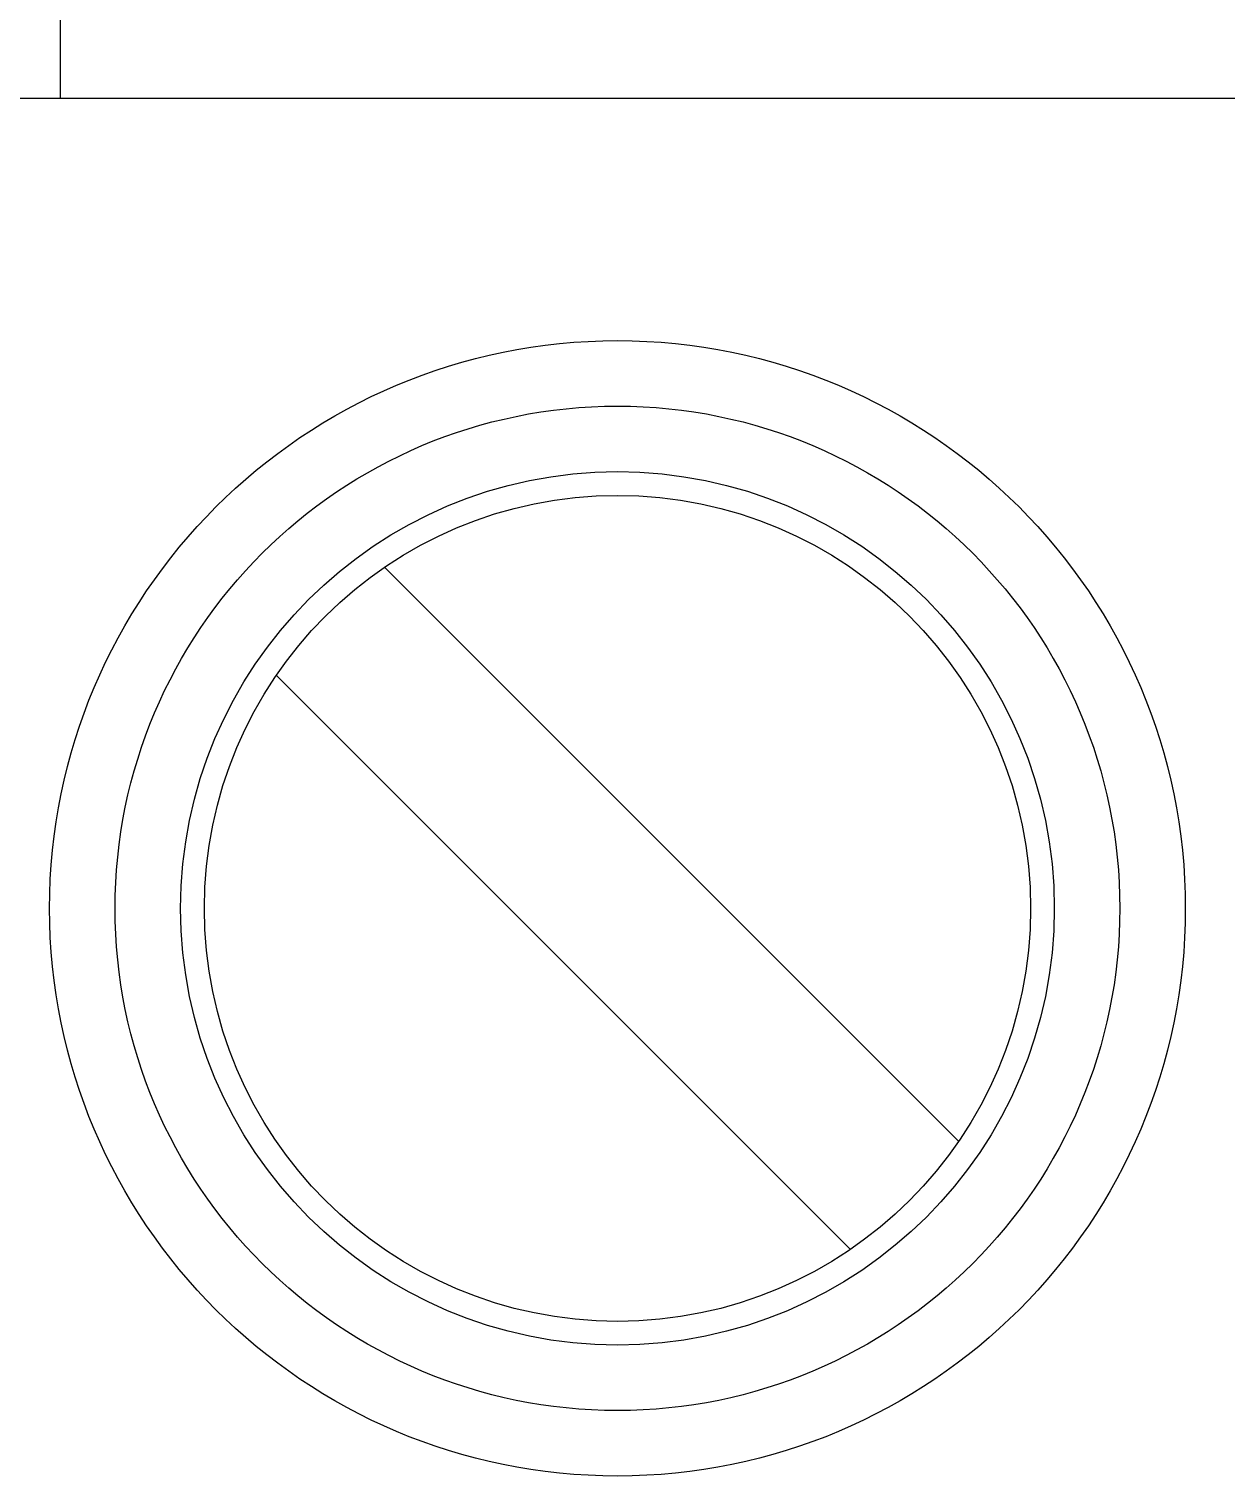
# Paper-space layout '2 DOOR PANEL LAYOUT - A1 Sheet' of a CAD drawing. Extents: x 50 to 825, y 22 to 486.
# Drawn here: x 437.357 to 438.07, y 325.289 to 326.152 of the extents above; entities that cross this region are included whole.
import ezdxf

# ---------------------------------------------------------------- set-up
doc = ezdxf.new("R2010")
doc.units = 0
doc.layers.add('N-ANNO-TEXT', color=2, linetype='Continuous', lineweight=18)
doc.layers.add('N-EQPM', color=3, linetype='Continuous', lineweight=25)

psp = doc.layouts.new('2 DOOR PANEL LAYOUT - A1 Sheet')

# ---------------------------------------------------------------- linework, layer by layer
at = {"layer": 'N-ANNO-TEXT'}
psp.add_solid([(438.64919, 327.70698), (434.76519, 325.5548), (437.74124, 328.85032)], dxfattribs=at)
at = {"layer": 'N-EQPM', "linetype": 'Continuous'}
for p, q in [((437.37593, 326.11056), (437.37593, 326.18864)), ((437.12606, 326.11056), (438.40405, 326.11056)), ((437.91106, 325.48888), (437.56894, 325.83099)), ((437.50453, 325.76658), (437.84664, 325.42446))]:
    psp.add_line(p, q, dxfattribs=at)
for radius in [0.33837, 0.29933, 0.26028, 0.24616]:
    psp.add_circle((437.70779, 325.62773), radius, dxfattribs=at)

doc.saveas('drawing.dxf')
